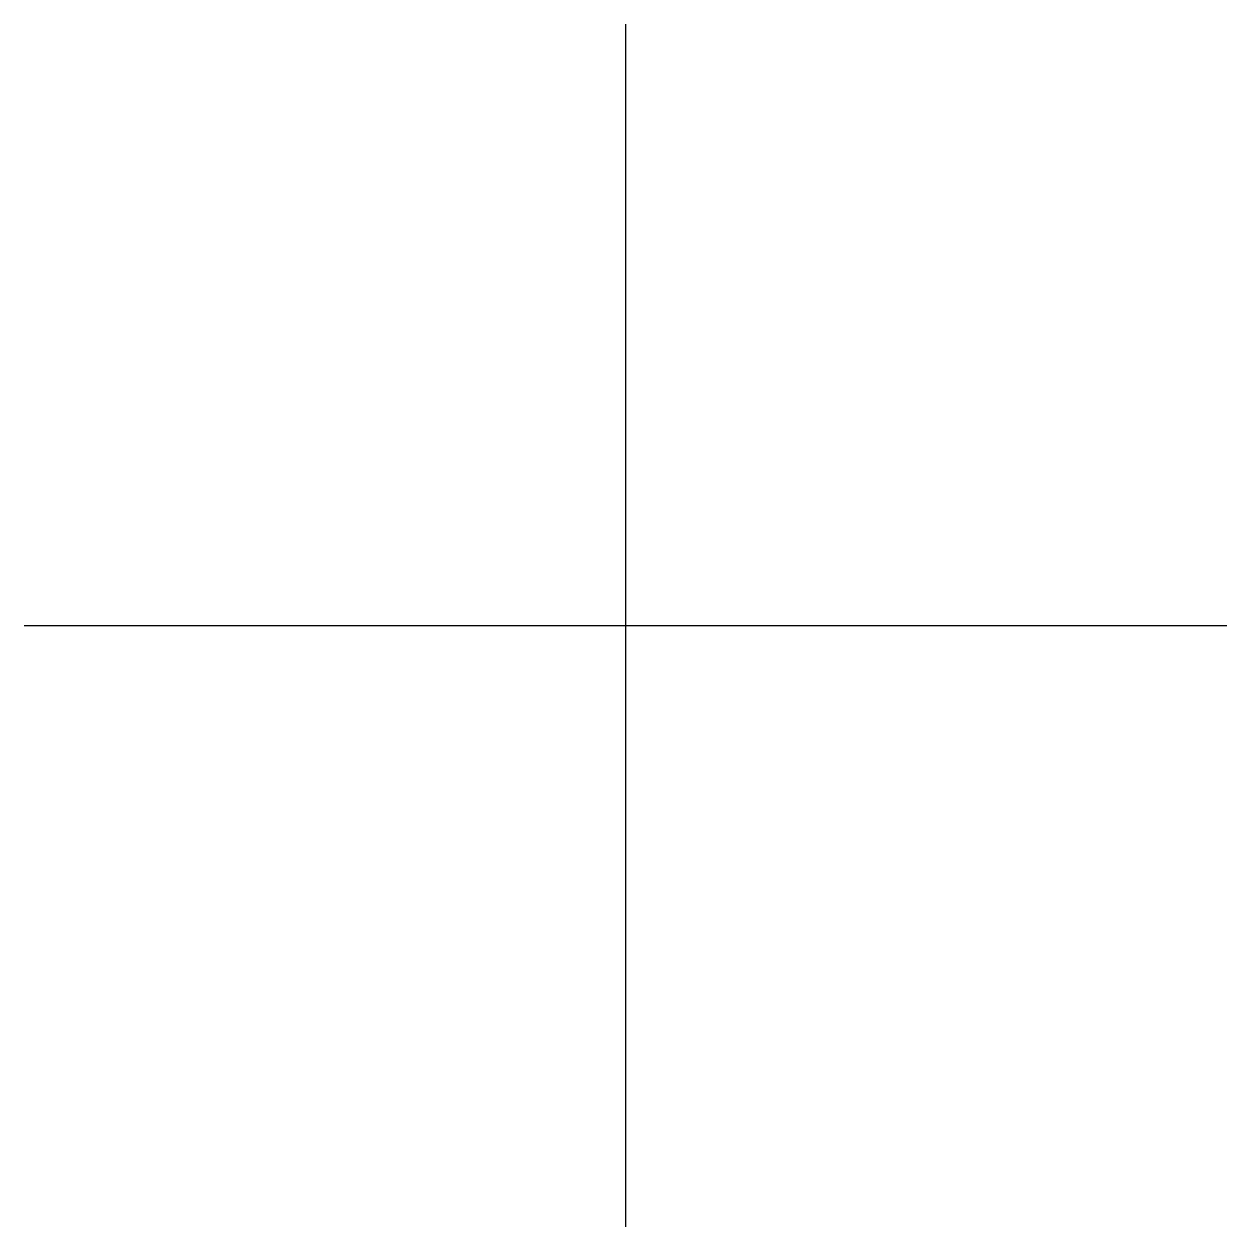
# Model space of a CAD drawing. Header units: millimetres. Extents: x -1.5 to 1.5, y -1.5 to 1.5.
import ezdxf

# ---------------------------------------------------------------- set-up
doc = ezdxf.new("R2010")
doc.units = ezdxf.units.MM

msp = doc.modelspace()

# ---------------------------------------------------------------- linework, layer by layer
for p, q in [((0, 1.5), (0, -1.5)), ((-1.5, 0), (1.5, 0))]:
    msp.add_line(p, q)

doc.saveas('drawing.dxf')
